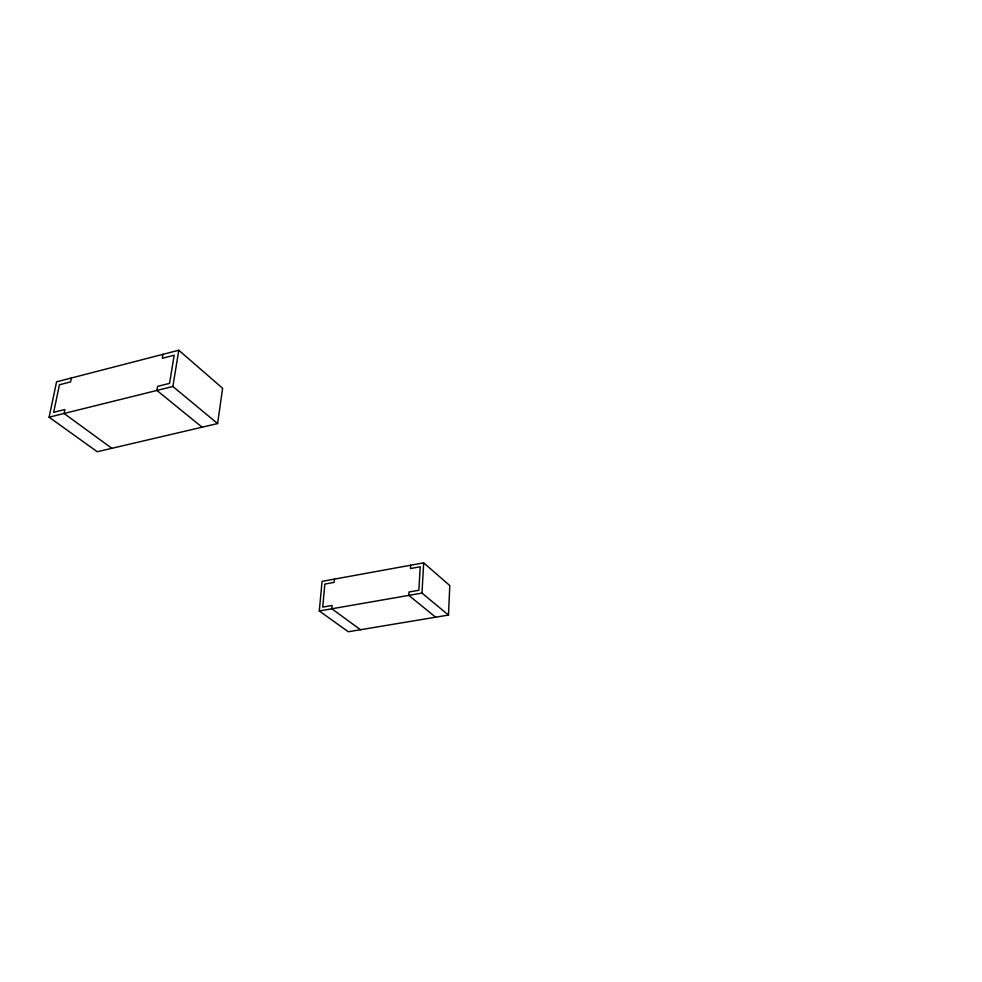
<?xml version="1.0" encoding="UTF-8"?>
<svg xmlns="http://www.w3.org/2000/svg" width="982" height="982" viewBox="0 0 982 982"><rect width="100%" height="100%" fill="white"/><g stroke="black" fill="none" stroke-linecap="round" stroke-linejoin="round"><path stroke-width="1.47" d="M448.479 615.063L449.793 585.554L423.659 562.858L322.059 581.369L319.285 610.964L348.303 631.757L448.479 615.063L421.99 593.091L319.285 610.964M421.99 593.091L423.659 562.858M410.636 565.227L410.439 568.541L420.198 566.774L418.872 590.268L409.028 591.986L408.819 595.374L435.652 617.199M334.445 579.122L334.15 582.375L324.846 584.069L322.71 607.097L332.1 605.452L331.806 608.779L360.517 629.72M217.599 423.561L222.619 388.295L178.785 350.243L56.575 381.826L49.1 417.203L97.255 451.732L217.599 423.561L172.881 386.478L49.1 417.203M172.881 386.478L178.785 350.243M163.012 354.318L162.337 358.283L174.17 355.226L169.542 383.397L157.586 386.368L156.899 390.443L202.083 427.195M71.367 378.009L70.569 381.9L59.448 384.76L53.666 412.293L64.898 409.494L64.076 413.483L111.838 448.32"/></g></svg>
